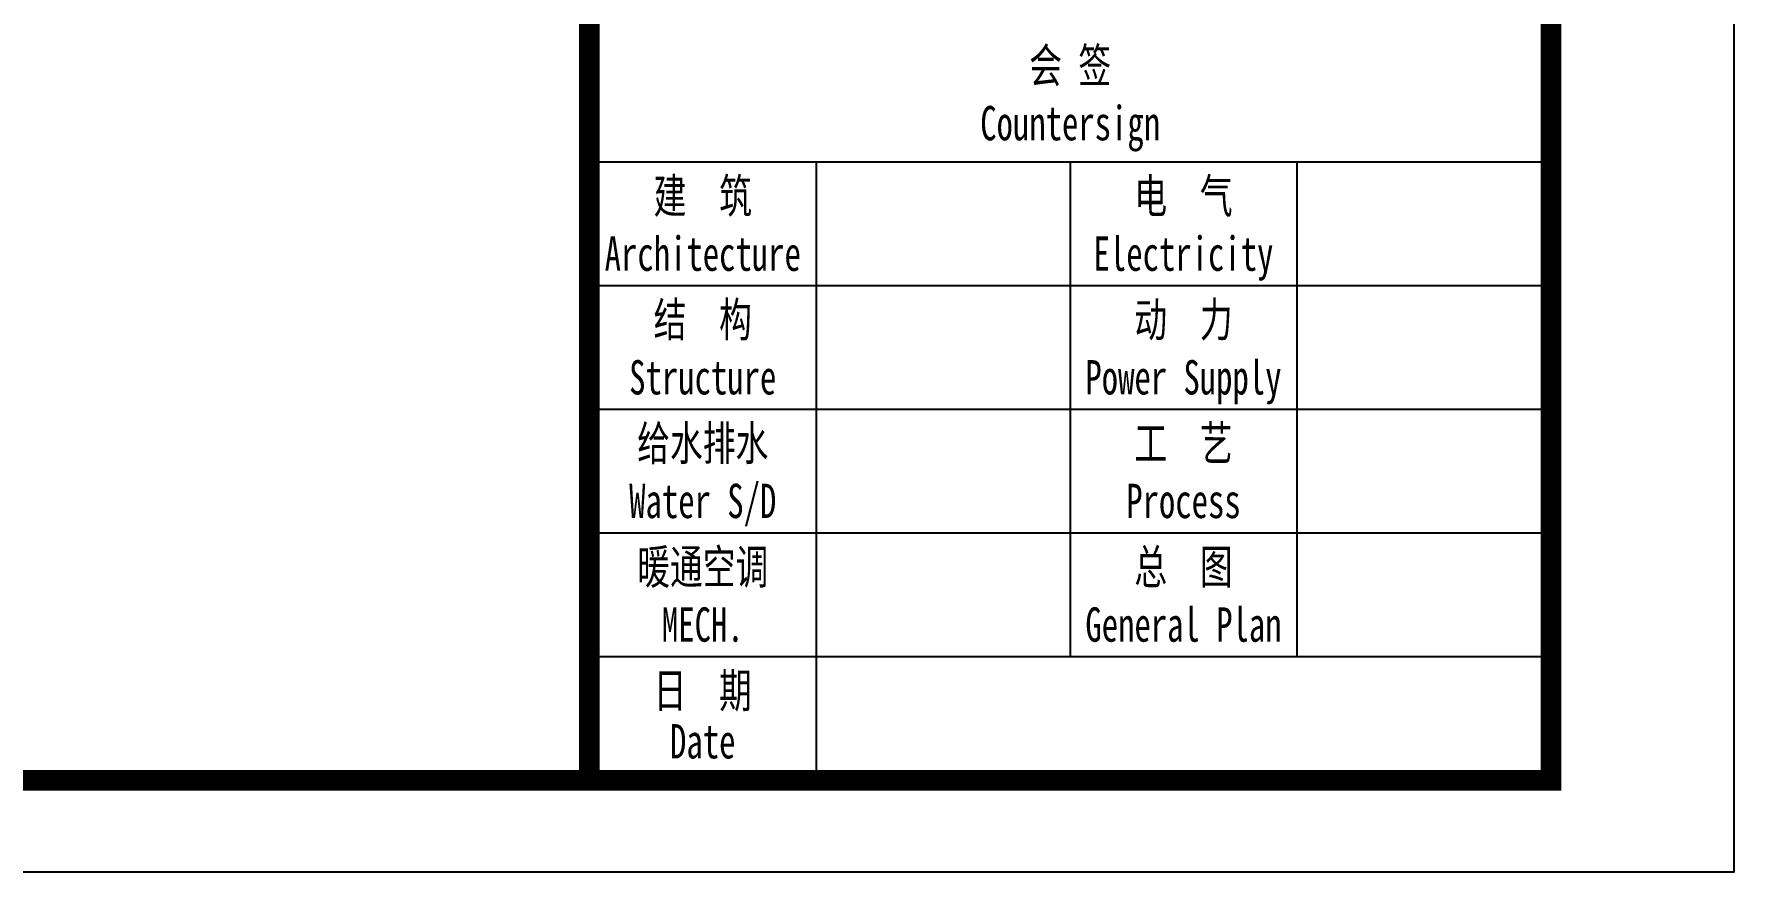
# Model space of a CAD drawing. Extents: x -89996 to 1006241, y -2176 to 440573.
# Drawn here: x 634315 to 647443, y 109594 to 116064 of the extents above; entities that cross this region are included whole.
import ezdxf
from ezdxf.enums import TextEntityAlignment as Align

# ---------------------------------------------------------------- set-up
doc = ezdxf.new("R2010")
doc.units = 0
doc.header["$LTSCALE"] = 1000
doc.header["$MEASUREMENT"] = 0
doc.layers.add('PUB_TITLE', color=4, linetype='Continuous')
doc.styles.add('_gyy_title_ST', font='', dxfattribs={"width": 0.8})
doc.styles.get('_gyy_title_ST').set_extended_font_data('SimSun')

# ---------------------------------------------------------------- blocks, each defined once
blk = doc.blocks.new('A$C767023C3')
at = {"layer": 'PUB_TITLE'}
for p, q in [((0, -37404), (-4949.5, -37404)), ((-3782.8, -37404), (-3782.8, -40585.9)), ((-2474.7, -37404), (-2474.7, -39949.5)), ((-1308.1, -37404), (-1308.1, -39949.5)), ((0, -38040.4), (-4949.5, -38040.4)), ((0, -38676.8), (-4949.5, -38676.8)), ((0, -39313.1), (-4949.5, -39313.1)), ((0, -39949.5), (-4949.5, -39949.5))]:
    blk.add_line(p, q, dxfattribs=at)
at = {"layer": 'PUB_TITLE', "const_width": 106.1}
blk.add_lwpolyline([(-4949.5, 0), (0, 0), (0, -40585.9), (-4949.5, -40585.9)], close=True, dxfattribs=at)
at = {"layer": 'PUB_TITLE', "style": '_gyy_title_ST', "width": 0.7}
for s, height, p in [('会 签', 176.77, (-2474.7, -36993.9)), ('Countersign', 176.767, (-2474.7, -37290.9)), ('建  筑', 176.77, (-4366.2, -37665.7)), ('电  气', 176.77, (-1891.4, -37665.7)), ('Architecture', 176.767, (-4366.2, -37962.6)), ('Electricity', 176.767, (-1891.4, -37962.6)), ('结  构', 176.77, (-4366.2, -38302)), ('动  力', 176.77, (-1891.4, -38302)), ('Structure', 176.77, (-4366.2, -38599)), ('Power Supply', 176.767, (-1891.4, -38599)), ('给水排水', 176.77, (-4366.2, -38938.4)), ('工  艺', 176.77, (-1891.4, -38938.4)), ('Water S/D', 176.77, (-4366.2, -39235.4)), ('Process', 176.77, (-1891.4, -39235.4)), ('暖通空调', 176.77, (-4366.2, -39574.7)), ('总  图', 176.77, (-1891.4, -39574.7)), ('MECH.', 176.77, (-4366.2, -39871.7)), ('General Plan', 176.767, (-1891.4, -39871.7)), ('日  期', 176.77, (-4366.2, -40211.1)), ('Date', 176.77, (-4366.2, -40472.7))]:
    blk.add_text(s, height=height, dxfattribs=at).set_placement(p, align=Align.CENTER)

msp = doc.modelspace()

# ---------------------------------------------------------------- linework, layer by layer
at = {"layer": 'PUB_TITLE'}
msp.add_lwpolyline([(558342.77, 109593.71), (647442.77, 109593.71), (647442.77, 172593.71), (558342.77, 172593.71)], close=True, dxfattribs=at)
at = {"layer": 'PUB_TITLE', "const_width": 159.09}
msp.add_lwpolyline([(560640.74, 110300.78), (560640.74, 171179.57), (646028.62, 171179.57), (646028.62, 110300.78)], close=True, dxfattribs=at)

# ---------------------------------------------------------------- block references
at = {"xscale": 1.5, "yscale": 1.5, "zscale": 1.5}
msp.add_blockref('A$C767023C3', (646028.62, 171179.57), dxfattribs=at)

doc.saveas('drawing.dxf')
